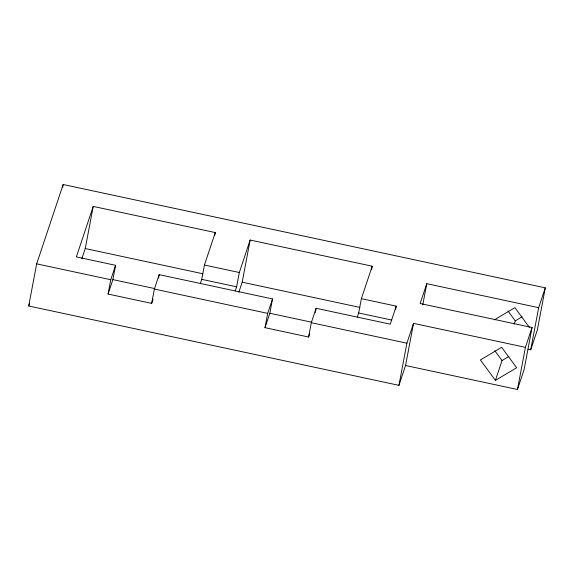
<?xml version="1.0" encoding="UTF-8"?>
<svg xmlns="http://www.w3.org/2000/svg" width="574" height="574" viewBox="0 0 574 574"><rect width="100%" height="100%" fill="white"/><g stroke="black" fill="none" stroke-linecap="round" stroke-linejoin="round"><path stroke-width="0.86" d="M545.3 287.839L538.677 307.671L426.776 283.692L420.146 303.524L532.048 327.51L525.425 347.342L413.524 323.363L405.56 365.502L398.937 385.341L28.7 305.992L36.664 263.853L63.162 184.512L545.3 287.839L537.336 329.985L530.713 349.817L528.087 349.257M62.666 187.146L63.162 184.512M81.881 258.652L85.253 248.556L93.218 206.41L215.279 232.57L214.784 235.204M153.079 299.147L151.658 303.388L108.07 294.046L110.768 279.732L115.589 265.31L76.356 256.901L93.218 206.41M108.07 294.046L112.884 279.624L115.589 265.31M151.658 303.388L154.363 289.074L159.185 274.652L272.521 298.939L269.816 313.253L265.001 327.675L308.597 337.024L309.73 333.623M158.546 278.017L159.185 274.652M200.362 283.441L201.732 279.337L204.437 265.03L215.279 232.57M235.24 290.91L236.61 286.813L239.315 272.499L250.149 240.047L372.21 266.207L371.55 269.715M238.82 292.288L242.192 282.186L250.149 240.047M265.001 327.675L267.706 313.368L272.521 298.939M308.597 337.024L311.302 322.71L316.116 308.281L390.227 324.167L396.247 306.136L361.376 298.659L358.671 312.974L357.301 317.07M315.32 312.493L316.116 308.281M395.608 309.501L396.247 306.136M398.937 385.341L406.901 343.195L413.524 323.363M422.794 304.765L426.776 283.692M405.56 365.502L517.461 389.488L525.425 347.342M532.048 327.51L524.091 369.649L517.461 389.488M530.713 349.817L538.677 307.671M28.7 305.992L29.547 303.459M361.376 298.659L372.21 266.207M495.398 380.383L516.65 367.74L501.647 347.32L480.395 359.97L495.398 380.383L502.028 360.551L508.851 356.483M514.168 324.188L515.273 320.88L522.103 316.812M494.408 319.847L514.892 307.657L529.379 327.367M204.437 265.03L239.315 272.499M85.253 248.556L202.959 273.776M242.192 282.186L359.891 307.413M201.732 279.337L236.61 286.813M358.671 312.974L391.798 320.07M112.884 279.624L154.736 288.593M269.816 313.253L311.668 322.222M36.664 263.853L110.768 279.732M154.363 289.074L267.706 313.368M311.302 322.71L406.901 343.195M508.033 311.022L515.273 320.88M494.781 350.692L502.028 360.551"/></g></svg>
